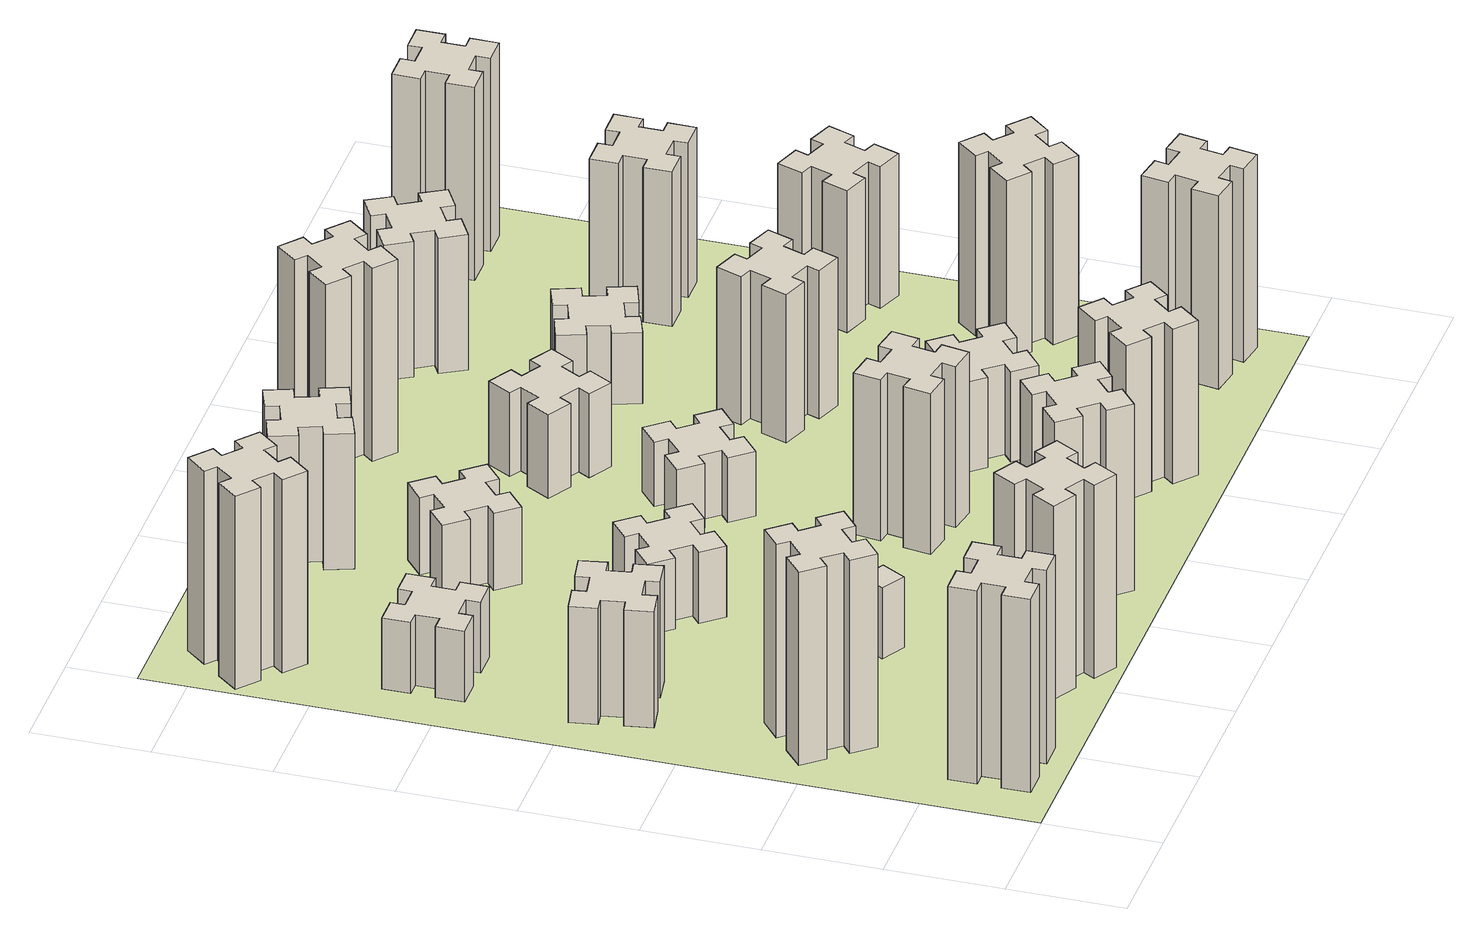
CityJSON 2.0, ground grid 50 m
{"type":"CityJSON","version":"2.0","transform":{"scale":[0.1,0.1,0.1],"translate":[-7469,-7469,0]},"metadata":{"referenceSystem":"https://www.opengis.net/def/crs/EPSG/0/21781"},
"CityObjects":{
"building1":{"type":"Building","attributes":{"class":"1000","function":"1000","usage":"1000","yearOfConstruction":2016,"roofType":"1000","measuredHeight":90,"storeysAboveGround":30,"storeysBelowGround":0},"geometry":[{"type":"Solid","lod":"1","boundaries":[[[[0,1,2,3,4,5,6,7,8,9,10,11,12,13,14,15,16,17,18,19]],[[17,16,20,21]],[[16,15,22,20]],[[15,14,23,22]],[[14,13,24,23]],[[13,12,25,24]],[[12,11,26,25]],[[11,10,27,26]],[[10,9,28,27]],[[9,8,29,28]],[[8,7,30,29]],[[7,6,31,30]],[[6,5,32,31]],[[5,4,33,32]],[[4,3,34,33]],[[3,2,35,34]],[[2,1,36,35]],[[1,0,37,36]],[[0,19,38,37]],[[19,18,39,38]],[[18,17,21,39]],[[24,25,26,27,28,29,30,31,32,33,34,35,36,37,38,39,21,20,22,23]]]]}]},
"building2":{"type":"Building","attributes":{"class":"1000","function":"1000","usage":"1000","yearOfConstruction":2016,"roofType":"1000","measuredHeight":90,"storeysAboveGround":30,"storeysBelowGround":0},"geometry":[{"type":"Solid","lod":"1","boundaries":[[[[40,41,42,43,44,45,46,47,48,49,50,51,52,53,54,55,56,57,58,59]],[[57,56,60,61]],[[56,55,62,60]],[[55,54,63,62]],[[54,53,64,63]],[[53,52,65,64]],[[52,51,66,65]],[[51,50,67,66]],[[50,49,68,67]],[[49,48,69,68]],[[48,47,70,69]],[[47,46,71,70]],[[46,45,72,71]],[[45,44,73,72]],[[44,43,74,73]],[[43,42,75,74]],[[42,41,76,75]],[[41,40,77,76]],[[40,59,78,77]],[[59,58,79,78]],[[58,57,61,79]],[[64,65,66,67,68,69,70,71,72,73,74,75,76,77,78,79,61,60,62,63]]]]}]},
"building3":{"type":"Building","attributes":{"class":"1000","function":"1000","usage":"1000","yearOfConstruction":2016,"roofType":"1000","measuredHeight":54,"storeysAboveGround":30,"storeysBelowGround":0},"geometry":[{"type":"Solid","lod":"1","boundaries":[[[[80,81,82,83,84,85,86,87,88,89,90,91,92,93,94,95,96,97,98,99]],[[97,96,100,101]],[[96,95,102,100]],[[95,94,103,102]],[[94,93,104,103]],[[93,92,105,104]],[[92,91,106,105]],[[91,90,107,106]],[[90,89,108,107]],[[89,88,109,108]],[[88,87,110,109]],[[87,86,111,110]],[[86,85,112,111]],[[85,84,113,112]],[[84,83,114,113]],[[83,82,115,114]],[[82,81,116,115]],[[81,80,117,116]],[[80,99,118,117]],[[99,98,119,118]],[[98,97,101,119]],[[104,105,106,107,108,109,110,111,112,113,114,115,116,117,118,119,101,100,102,103]]]]}]},
"building4":{"type":"Building","attributes":{"class":"1000","function":"1000","usage":"1000","yearOfConstruction":2016,"roofType":"1000","measuredHeight":33,"storeysAboveGround":30,"storeysBelowGround":0},"geometry":[{"type":"Solid","lod":"1","boundaries":[[[[120,121,122,123,124,125,126,127,128,129,130,131,132,133,134,135,136,137,138,139]],[[137,136,140,141]],[[136,135,142,140]],[[135,134,143,142]],[[134,133,144,143]],[[133,132,145,144]],[[132,131,146,145]],[[131,130,147,146]],[[130,129,148,147]],[[129,128,149,148]],[[128,127,150,149]],[[127,126,151,150]],[[126,125,152,151]],[[125,124,153,152]],[[124,123,154,153]],[[123,122,155,154]],[[122,121,156,155]],[[121,120,157,156]],[[120,139,158,157]],[[139,138,159,158]],[[138,137,141,159]],[[144,145,146,147,148,149,150,151,152,153,154,155,156,157,158,159,141,140,142,143]]]]}]},
"building5":{"type":"Building","attributes":{"class":"1000","function":"1000","usage":"1000","yearOfConstruction":2016,"roofType":"1000","measuredHeight":90,"storeysAboveGround":30,"storeysBelowGround":0},"geometry":[{"type":"Solid","lod":"1","boundaries":[[[[160,161,162,163,164,165,166,167,168,169,170,171,172,173,174,175,176,177,178,179]],[[177,176,180,181]],[[176,175,182,180]],[[175,174,183,182]],[[174,173,184,183]],[[173,172,185,184]],[[172,171,186,185]],[[171,170,187,186]],[[170,169,188,187]],[[169,168,189,188]],[[168,167,190,189]],[[167,166,191,190]],[[166,165,192,191]],[[165,164,193,192]],[[164,163,194,193]],[[163,162,195,194]],[[162,161,196,195]],[[161,160,197,196]],[[160,179,198,197]],[[179,178,199,198]],[[178,177,181,199]],[[184,185,186,187,188,189,190,191,192,193,194,195,196,197,198,199,181,180,182,183]]]]}]},
"building6":{"type":"Building","attributes":{"class":"1000","function":"1000","usage":"1000","yearOfConstruction":2016,"roofType":"1000","measuredHeight":90,"storeysAboveGround":30,"storeysBelowGround":0},"geometry":[{"type":"Solid","lod":"1","boundaries":[[[[200,201,202,203,204,205,206,207,208,209,210,211,212,213,214,215,216,217,218,219]],[[217,216,220,221]],[[216,215,222,220]],[[215,214,223,222]],[[214,213,224,223]],[[213,212,225,224]],[[212,211,226,225]],[[211,210,227,226]],[[210,209,228,227]],[[209,208,229,228]],[[208,207,230,229]],[[207,206,231,230]],[[206,205,232,231]],[[205,204,233,232]],[[204,203,234,233]],[[203,202,235,234]],[[202,201,236,235]],[[201,200,237,236]],[[200,219,238,237]],[[219,218,239,238]],[[218,217,221,239]],[[224,225,226,227,228,229,230,231,232,233,234,235,236,237,238,239,221,220,222,223]]]]}]},
"building7":{"type":"Building","attributes":{"class":"1000","function":"1000","usage":"1000","yearOfConstruction":2016,"roofType":"1000","measuredHeight":33,"storeysAboveGround":30,"storeysBelowGround":0},"geometry":[{"type":"Solid","lod":"1","boundaries":[[[[240,241,242,243,244,245,246,247,248,249,250,251,252,253,254,255,256,257,258,259]],[[257,256,260,261]],[[256,255,262,260]],[[255,254,263,262]],[[254,253,264,263]],[[253,252,265,264]],[[252,251,266,265]],[[251,250,267,266]],[[250,249,268,267]],[[249,248,269,268]],[[248,247,270,269]],[[247,246,271,270]],[[246,245,272,271]],[[245,244,273,272]],[[244,243,274,273]],[[243,242,275,274]],[[242,241,276,275]],[[241,240,277,276]],[[240,259,278,277]],[[259,258,279,278]],[[258,257,261,279]],[[264,265,266,267,268,269,270,271,272,273,274,275,276,277,278,279,261,260,262,263]]]]}]},
"building8":{"type":"Building","attributes":{"class":"1000","function":"1000","usage":"1000","yearOfConstruction":2016,"roofType":"1000","measuredHeight":33,"storeysAboveGround":30,"storeysBelowGround":0},"geometry":[{"type":"Solid","lod":"1","boundaries":[[[[280,281,282,283,284,285,286,287,288,289,290,291,292,293,294,295,296,297,298,299]],[[297,296,300,301]],[[296,295,302,300]],[[295,294,303,302]],[[294,293,304,303]],[[293,292,305,304]],[[292,291,306,305]],[[291,290,307,306]],[[290,289,308,307]],[[289,288,309,308]],[[288,287,310,309]],[[287,286,311,310]],[[286,285,312,311]],[[285,284,313,312]],[[284,283,314,313]],[[283,282,315,314]],[[282,281,316,315]],[[281,280,317,316]],[[280,299,318,317]],[[299,298,319,318]],[[298,297,301,319]],[[304,305,306,307,308,309,310,311,312,313,314,315,316,317,318,319,301,300,302,303]]]]}]},
"building9":{"type":"Building","attributes":{"class":"1000","function":"1000","usage":"1000","yearOfConstruction":2016,"roofType":"1000","measuredHeight":87,"storeysAboveGround":30,"storeysBelowGround":0},"geometry":[{"type":"Solid","lod":"1","boundaries":[[[[320,321,322,323,324,325,326,327,328,329,330,331,332,333,334,335,336,337,338,339]],[[337,336,340,341]],[[336,335,342,340]],[[335,334,343,342]],[[334,333,344,343]],[[333,332,345,344]],[[332,331,346,345]],[[331,330,347,346]],[[330,329,348,347]],[[329,328,349,348]],[[328,327,350,349]],[[327,326,351,350]],[[326,325,352,351]],[[325,324,353,352]],[[324,323,354,353]],[[323,322,355,354]],[[322,321,356,355]],[[321,320,357,356]],[[320,339,358,357]],[[339,338,359,358]],[[338,337,341,359]],[[344,345,346,347,348,349,350,351,352,353,354,355,356,357,358,359,341,340,342,343]]]]}]},
"building10":{"type":"Building","attributes":{"class":"1000","function":"1000","usage":"1000","yearOfConstruction":2016,"roofType":"1000","measuredHeight":36,"storeysAboveGround":30,"storeysBelowGround":0},"geometry":[{"type":"Solid","lod":"1","boundaries":[[[[360,361,362,363,364,365,366,367,368,369,370,371,372,373,374,375,376,377,378,379]],[[377,376,380,381]],[[376,375,382,380]],[[375,374,383,382]],[[374,373,384,383]],[[373,372,385,384]],[[372,371,386,385]],[[371,370,387,386]],[[370,369,388,387]],[[369,368,389,388]],[[368,367,390,389]],[[367,366,391,390]],[[366,365,392,391]],[[365,364,393,392]],[[364,363,394,393]],[[363,362,395,394]],[[362,361,396,395]],[[361,360,397,396]],[[360,379,398,397]],[[379,378,399,398]],[[378,377,381,399]],[[384,385,386,387,388,389,390,391,392,393,394,395,396,397,398,399,381,380,382,383]]]]}]},
"building11":{"type":"Building","attributes":{"class":"1000","function":"1000","usage":"1000","yearOfConstruction":2016,"roofType":"1000","measuredHeight":63,"storeysAboveGround":30,"storeysBelowGround":0},"geometry":[{"type":"Solid","lod":"1","boundaries":[[[[400,401,402,403,404,405,406,407,408,409,410,411,412,413,414,415,416,417,418,419]],[[417,416,420,421]],[[416,415,422,420]],[[415,414,423,422]],[[414,413,424,423]],[[413,412,425,424]],[[412,411,426,425]],[[411,410,427,426]],[[410,409,428,427]],[[409,408,429,428]],[[408,407,430,429]],[[407,406,431,430]],[[406,405,432,431]],[[405,404,433,432]],[[404,403,434,433]],[[403,402,435,434]],[[402,401,436,435]],[[401,400,437,436]],[[400,419,438,437]],[[419,418,439,438]],[[418,417,421,439]],[[424,425,426,427,428,429,430,431,432,433,434,435,436,437,438,439,421,420,422,423]]]]}]},
"building12":{"type":"Building","attributes":{"class":"1000","function":"1000","usage":"1000","yearOfConstruction":2016,"roofType":"1000","measuredHeight":75,"storeysAboveGround":30,"storeysBelowGround":0},"geometry":[{"type":"Solid","lod":"1","boundaries":[[[[440,441,442,443,444,445,446,447,448,449,450,451,452,453,454,455,456,457,458,459]],[[457,456,460,461]],[[456,455,462,460]],[[455,454,463,462]],[[454,453,464,463]],[[453,452,465,464]],[[452,451,466,465]],[[451,450,467,466]],[[450,449,468,467]],[[449,448,469,468]],[[448,447,470,469]],[[447,446,471,470]],[[446,445,472,471]],[[445,444,473,472]],[[444,443,474,473]],[[443,442,475,474]],[[442,441,476,475]],[[441,440,477,476]],[[440,459,478,477]],[[459,458,479,478]],[[458,457,461,479]],[[464,465,466,467,468,469,470,471,472,473,474,475,476,477,478,479,461,460,462,463]]]]}]},
"building13":{"type":"Building","attributes":{"class":"1000","function":"1000","usage":"1000","yearOfConstruction":2016,"roofType":"1000","measuredHeight":30,"storeysAboveGround":30,"storeysBelowGround":0},"geometry":[{"type":"Solid","lod":"1","boundaries":[[[[480,481,482,483,484,485,486,487,488,489,490,491,492,493,494,495,496,497,498,499]],[[497,496,500,501]],[[496,495,502,500]],[[495,494,503,502]],[[494,493,504,503]],[[493,492,505,504]],[[492,491,506,505]],[[491,490,507,506]],[[490,489,508,507]],[[489,488,509,508]],[[488,487,510,509]],[[487,486,511,510]],[[486,485,512,511]],[[485,484,513,512]],[[484,483,514,513]],[[483,482,515,514]],[[482,481,516,515]],[[481,480,517,516]],[[480,499,518,517]],[[499,498,519,518]],[[498,497,501,519]],[[504,505,506,507,508,509,510,511,512,513,514,515,516,517,518,519,501,500,502,503]]]]}]},
"building14":{"type":"Building","attributes":{"class":"1000","function":"1000","usage":"1000","yearOfConstruction":2016,"roofType":"1000","measuredHeight":72,"storeysAboveGround":30,"storeysBelowGround":0},"geometry":[{"type":"Solid","lod":"1","boundaries":[[[[520,521,522,523,524,525,526,527,528,529,530,531,532,533,534,535,536,537,538,539]],[[537,536,540,541]],[[536,535,542,540]],[[535,534,543,542]],[[534,533,544,543]],[[533,532,545,544]],[[532,531,546,545]],[[531,530,547,546]],[[530,529,548,547]],[[529,528,549,548]],[[528,527,550,549]],[[527,526,551,550]],[[526,525,552,551]],[[525,524,553,552]],[[524,523,554,553]],[[523,522,555,554]],[[522,521,556,555]],[[521,520,557,556]],[[520,539,558,557]],[[539,538,559,558]],[[538,537,541,559]],[[544,545,546,547,548,549,550,551,552,553,554,555,556,557,558,559,541,540,542,543]]]]}]},
"building15":{"type":"Building","attributes":{"class":"1000","function":"1000","usage":"1000","yearOfConstruction":2016,"roofType":"1000","measuredHeight":39,"storeysAboveGround":30,"storeysBelowGround":0},"geometry":[{"type":"Solid","lod":"1","boundaries":[[[[560,561,562,563,564,565,566,567,568,569,570,571,572,573,574,575,576,577,578,579]],[[577,576,580,581]],[[576,575,582,580]],[[575,574,583,582]],[[574,573,584,583]],[[573,572,585,584]],[[572,571,586,585]],[[571,570,587,586]],[[570,569,588,587]],[[569,568,589,588]],[[568,567,590,589]],[[567,566,591,590]],[[566,565,592,591]],[[565,564,593,592]],[[564,563,594,593]],[[563,562,595,594]],[[562,561,596,595]],[[561,560,597,596]],[[560,579,598,597]],[[579,578,599,598]],[[578,577,581,599]],[[584,585,586,587,588,589,590,591,592,593,594,595,596,597,598,599,581,580,582,583]]]]}]},
"building16":{"type":"Building","attributes":{"class":"1000","function":"1000","usage":"1000","yearOfConstruction":2016,"roofType":"1000","measuredHeight":90,"storeysAboveGround":30,"storeysBelowGround":0},"geometry":[{"type":"Solid","lod":"1","boundaries":[[[[600,601,602,603,604,605,606,607,608,609,610,611,612,613,614,615,616,617,618,619]],[[617,616,620,621]],[[616,615,622,620]],[[615,614,623,622]],[[614,613,624,623]],[[613,612,625,624]],[[612,611,626,625]],[[611,610,627,626]],[[610,609,628,627]],[[609,608,629,628]],[[608,607,630,629]],[[607,606,631,630]],[[606,605,632,631]],[[605,604,633,632]],[[604,603,634,633]],[[603,602,635,634]],[[602,601,636,635]],[[601,600,637,636]],[[600,619,638,637]],[[619,618,639,638]],[[618,617,621,639]],[[624,625,626,627,628,629,630,631,632,633,634,635,636,637,638,639,621,620,622,623]]]]}]},
"building17":{"type":"Building","attributes":{"class":"1000","function":"1000","usage":"1000","yearOfConstruction":2016,"roofType":"1000","measuredHeight":42,"storeysAboveGround":30,"storeysBelowGround":0},"geometry":[{"type":"Solid","lod":"1","boundaries":[[[[640,641,642,643,644,645,646,647,648,649,650,651,652,653,654,655,656,657,658,659]],[[657,656,660,661]],[[656,655,662,660]],[[655,654,663,662]],[[654,653,664,663]],[[653,652,665,664]],[[652,651,666,665]],[[651,650,667,666]],[[650,649,668,667]],[[649,648,669,668]],[[648,647,670,669]],[[647,646,671,670]],[[646,645,672,671]],[[645,644,673,672]],[[644,643,674,673]],[[643,642,675,674]],[[642,641,676,675]],[[641,640,677,676]],[[640,659,678,677]],[[659,658,679,678]],[[658,657,661,679]],[[664,665,666,667,668,669,670,671,672,673,674,675,676,677,678,679,661,660,662,663]]]]}]},
"building18":{"type":"Building","attributes":{"class":"1000","function":"1000","usage":"1000","yearOfConstruction":2016,"roofType":"1000","measuredHeight":69,"storeysAboveGround":30,"storeysBelowGround":0},"geometry":[{"type":"Solid","lod":"1","boundaries":[[[[680,681,682,683,684,685,686,687,688,689,690,691,692,693,694,695,696,697,698,699]],[[697,696,700,701]],[[696,695,702,700]],[[695,694,703,702]],[[694,693,704,703]],[[693,692,705,704]],[[692,691,706,705]],[[691,690,707,706]],[[690,689,708,707]],[[689,688,709,708]],[[688,687,710,709]],[[687,686,711,710]],[[686,685,712,711]],[[685,684,713,712]],[[684,683,714,713]],[[683,682,715,714]],[[682,681,716,715]],[[681,680,717,716]],[[680,699,718,717]],[[699,698,719,718]],[[698,697,701,719]],[[704,705,706,707,708,709,710,711,712,713,714,715,716,717,718,719,701,700,702,703]]]]}]},
"building19":{"type":"Building","attributes":{"class":"1000","function":"1000","usage":"1000","yearOfConstruction":2016,"roofType":"1000","measuredHeight":33,"storeysAboveGround":30,"storeysBelowGround":0},"geometry":[{"type":"Solid","lod":"1","boundaries":[[[[720,721,722,723,724,725,726,727,728,729,730,731,732,733,734,735,736,737,738,739]],[[737,736,740,741]],[[736,735,742,740]],[[735,734,743,742]],[[734,733,744,743]],[[733,732,745,744]],[[732,731,746,745]],[[731,730,747,746]],[[730,729,748,747]],[[729,728,749,748]],[[728,727,750,749]],[[727,726,751,750]],[[726,725,752,751]],[[725,724,753,752]],[[724,723,754,753]],[[723,722,755,754]],[[722,721,756,755]],[[721,720,757,756]],[[720,739,758,757]],[[739,738,759,758]],[[738,737,741,759]],[[744,745,746,747,748,749,750,751,752,753,754,755,756,757,758,759,741,740,742,743]]]]}]},
"building20":{"type":"Building","attributes":{"class":"1000","function":"1000","usage":"1000","yearOfConstruction":2016,"roofType":"1000","measuredHeight":90,"storeysAboveGround":30,"storeysBelowGround":0},"geometry":[{"type":"Solid","lod":"1","boundaries":[[[[760,761,762,763,764,765,766,767,768,769,770,771,772,773,774,775,776,777,778,779]],[[777,776,780,781]],[[776,775,782,780]],[[775,774,783,782]],[[774,773,784,783]],[[773,772,785,784]],[[772,771,786,785]],[[771,770,787,786]],[[770,769,788,787]],[[769,768,789,788]],[[768,767,790,789]],[[767,766,791,790]],[[766,765,792,791]],[[765,764,793,792]],[[764,763,794,793]],[[763,762,795,794]],[[762,761,796,795]],[[761,760,797,796]],[[760,779,798,797]],[[779,778,799,798]],[[778,777,781,799]],[[784,785,786,787,788,789,790,791,792,793,794,795,796,797,798,799,781,780,782,783]]]]}]},
"building21":{"type":"Building","attributes":{"class":"1000","function":"1000","usage":"1000","yearOfConstruction":2016,"roofType":"1000","measuredHeight":63,"storeysAboveGround":30,"storeysBelowGround":0},"geometry":[{"type":"Solid","lod":"1","boundaries":[[[[800,801,802,803,804,805,806,807,808,809,810,811,812,813,814,815,816,817,818,819]],[[817,816,820,821]],[[816,815,822,820]],[[815,814,823,822]],[[814,813,824,823]],[[813,812,825,824]],[[812,811,826,825]],[[811,810,827,826]],[[810,809,828,827]],[[809,808,829,828]],[[808,807,830,829]],[[807,806,831,830]],[[806,805,832,831]],[[805,804,833,832]],[[804,803,834,833]],[[803,802,835,834]],[[802,801,836,835]],[[801,800,837,836]],[[800,819,838,837]],[[819,818,839,838]],[[818,817,821,839]],[[824,825,826,827,828,829,830,831,832,833,834,835,836,837,838,839,821,820,822,823]]]]}]},
"building22":{"type":"Building","attributes":{"class":"1000","function":"1000","usage":"1000","yearOfConstruction":2016,"roofType":"1000","measuredHeight":84,"storeysAboveGround":30,"storeysBelowGround":0},"geometry":[{"type":"Solid","lod":"1","boundaries":[[[[840,841,842,843,844,845,846,847,848,849,850,851,852,853,854,855,856,857,858,859]],[[857,856,860,861]],[[856,855,862,860]],[[855,854,863,862]],[[854,853,864,863]],[[853,852,865,864]],[[852,851,866,865]],[[851,850,867,866]],[[850,849,868,867]],[[849,848,869,868]],[[848,847,870,869]],[[847,846,871,870]],[[846,845,872,871]],[[845,844,873,872]],[[844,843,874,873]],[[843,842,875,874]],[[842,841,876,875]],[[841,840,877,876]],[[840,859,878,877]],[[859,858,879,878]],[[858,857,861,879]],[[864,865,866,867,868,869,870,871,872,873,874,875,876,877,878,879,861,860,862,863]]]]}]},
"building23":{"type":"Building","attributes":{"class":"1000","function":"1000","usage":"1000","yearOfConstruction":2016,"roofType":"1000","measuredHeight":66,"storeysAboveGround":30,"storeysBelowGround":0},"geometry":[{"type":"Solid","lod":"1","boundaries":[[[[880,881,882,883,884,885,886,887,888,889,890,891,892,893,894,895,896,897,898,899]],[[897,896,900,901]],[[896,895,902,900]],[[895,894,903,902]],[[894,893,904,903]],[[893,892,905,904]],[[892,891,906,905]],[[891,890,907,906]],[[890,889,908,907]],[[889,888,909,908]],[[888,887,910,909]],[[887,886,911,910]],[[886,885,912,911]],[[885,884,913,912]],[[884,883,914,913]],[[883,882,915,914]],[[882,881,916,915]],[[881,880,917,916]],[[880,899,918,917]],[[899,898,919,918]],[[898,897,901,919]],[[904,905,906,907,908,909,910,911,912,913,914,915,916,917,918,919,901,900,902,903]]]]}]},
"building24":{"type":"Building","attributes":{"class":"1000","function":"1000","usage":"1000","yearOfConstruction":2016,"roofType":"1000","measuredHeight":72,"storeysAboveGround":30,"storeysBelowGround":0},"geometry":[{"type":"Solid","lod":"1","boundaries":[[[[920,921,922,923,924,925,926,927,928,929,930,931,932,933,934,935,936,937,938,939]],[[937,936,940,941]],[[936,935,942,940]],[[935,934,943,942]],[[934,933,944,943]],[[933,932,945,944]],[[932,931,946,945]],[[931,930,947,946]],[[930,929,948,947]],[[929,928,949,948]],[[928,927,950,949]],[[927,926,951,950]],[[926,925,952,951]],[[925,924,953,952]],[[924,923,954,953]],[[923,922,955,954]],[[922,921,956,955]],[[921,920,957,956]],[[920,939,958,957]],[[939,938,959,958]],[[938,937,941,959]],[[944,945,946,947,948,949,950,951,952,953,954,955,956,957,958,959,941,940,942,943]]]]}]},
"building25":{"type":"Building","attributes":{"class":"1000","function":"1000","usage":"1000","yearOfConstruction":2016,"roofType":"1000","measuredHeight":90,"storeysAboveGround":30,"storeysBelowGround":0},"geometry":[{"type":"Solid","lod":"1","boundaries":[[[[960,961,962,963,964,965,966,967,968,969,970,971,972,973,974,975,976,977,978,979]],[[977,976,980,981]],[[976,975,982,980]],[[975,974,983,982]],[[974,973,984,983]],[[973,972,985,984]],[[972,971,986,985]],[[971,970,987,986]],[[970,969,988,987]],[[969,968,989,988]],[[968,967,990,989]],[[967,966,991,990]],[[966,965,992,991]],[[965,964,993,992]],[[964,963,994,993]],[[963,962,995,994]],[[962,961,996,995]],[[961,960,997,996]],[[960,979,998,997]],[[979,978,999,998]],[[978,977,981,999]],[[984,985,986,987,988,989,990,991,992,993,994,995,996,997,998,999,981,980,982,983]]]]}]},
"landuse1":{"type":"LandUse","attributes":{"name":"plot1","function":"1010"},"geometry":[{"type":"MultiSurface","lod":"1","boundaries":[[[1000,1001,1002,1003]]]}]}
},
"vertices":[
[265,325,0],[265,225,0],[205,225,0],[205,105,0],[325,105,0],[325,165,0],[425,165,0],[425,105,0],[545,105,0],[545,225,0],[485,225,0],[485,325,0],[545,325,0],[545,445,0],[425,445,0],[425,385,0],[325,385,0],[325,445,0],[205,445,0],[205,325,0],[325,385,900],[325,445,900],[425,385,900],[425,445,900],[545,445,900],[545,325,900],[485,325,900],[485,225,900],[545,225,900],[545,105,900],[425,105,900],[425,165,900],[325,165,900],[325,105,900],[205,105,900],[205,225,900],[265,225,900],[265,325,900],[205,325,900],[205,445,900],
[492,1048,0],[427,1124,0],[473,1163,0],[396,1255,0],[304,1178,0],[343,1132,0],[266,1067,0],[228,1113,0],[136,1036,0],[213,944,0],[259,983,0],[323,906,0],[277,868,0],[354,776,0],[446,853,0],[408,899,0],[484,963,0],[523,917,0],[615,994,0],[538,1086,0],[484,963,900],[523,917,900],[408,899,900],[446,853,900],[354,776,900],[277,868,900],[323,906,900],[259,983,900],[213,944,900],[136,1036,900],[228,1113,900],[266,1067,900],[343,1132,900],[304,1178,900],[396,1255,900],[473,1163,900],[427,1124,900],[492,1048,900],[538,1086,900],[615,994,900],
[258,1885,0],[276,1787,0],[217,1777,0],[237,1658,0],[356,1679,0],[345,1738,0],[444,1756,0],[454,1697,0],[572,1717,0],[551,1836,0],[492,1825,0],[475,1924,0],[534,1934,0],[513,2052,0],[395,2031,0],[405,1972,0],[307,1955,0],[297,2014,0],[178,1993,0],[199,1875,0],[307,1955,540],[297,2014,540],[405,1972,540],[395,2031,540],[513,2052,540],[534,1934,540],[475,1924,540],[492,1825,540],[551,1836,540],[572,1717,540],[454,1697,540],[444,1756,540],[345,1738,540],[356,1679,540],[237,1658,540],[217,1777,540],[276,1787,540],[258,1885,540],[199,1875,540],[178,1993,540],
[485,2545,0],[485,2645,0],[545,2645,0],[545,2765,0],[425,2765,0],[425,2705,0],[325,2705,0],[325,2765,0],[205,2765,0],[205,2645,0],[265,2645,0],[265,2545,0],[205,2545,0],[205,2425,0],[325,2425,0],[325,2485,0],[425,2485,0],[425,2425,0],[545,2425,0],[545,2545,0],[425,2485,330],[425,2425,330],[325,2485,330],[325,2425,330],[205,2425,330],[205,2545,330],[265,2545,330],[265,2645,330],[205,2645,330],[205,2765,330],[325,2765,330],[325,2705,330],[425,2705,330],[425,2765,330],[545,2765,330],[545,2645,330],[485,2645,330],[485,2545,330],[545,2545,330],[545,2425,330],
[1214,346,0],[1127,396,0],[1157,448,0],[1053,508,0],[993,404,0],[1045,374,0],[995,287,0],[943,317,0],[883,213,0],[987,153,0],[1017,205,0],[1104,155,0],[1074,103,0],[1178,43,0],[1238,147,0],[1186,177,0],[1236,264,0],[1288,234,0],[1348,338,0],[1244,398,0],[1236,264,900],[1288,234,900],[1186,177,900],[1238,147,900],[1178,43,900],[1074,103,900],[1104,155,900],[1017,205,900],[987,153,900],[883,213,900],[943,317,900],[995,287,900],[1045,374,900],[993,404,900],[1053,508,900],[1157,448,900],[1127,396,900],[1214,346,900],[1244,398,900],[1348,338,900],
[384,3387,0],[308,3452,0],[346,3498,0],[254,3575,0],[177,3483,0],[223,3444,0],[159,3368,0],[113,3406,0],[36,3314,0],[128,3237,0],[166,3283,0],[243,3219,0],[204,3173,0],[296,3096,0],[373,3188,0],[327,3226,0],[392,3303,0],[438,3264,0],[515,3356,0],[423,3433,0],[392,3303,900],[438,3264,900],[327,3226,900],[373,3188,900],[296,3096,900],[204,3173,900],[243,3219,900],[166,3283,900],[128,3237,900],[36,3314,900],[113,3406,900],[159,3368,900],[223,3444,900],[177,3483,900],[254,3575,900],[346,3498,900],[308,3452,900],[384,3387,900],[423,3433,900],[515,3356,900],
[1086,1017,0],[1136,1104,0],[1188,1074,0],[1248,1178,0],[1144,1238,0],[1114,1186,0],[1027,1236,0],[1057,1288,0],[953,1348,0],[893,1244,0],[945,1214,0],[895,1127,0],[843,1157,0],[783,1053,0],[887,993,0],[917,1045,0],[1004,995,0],[974,943,0],[1078,883,0],[1138,987,0],[1004,995,330],[974,943,330],[917,1045,330],[887,993,330],[783,1053,330],[843,1157,330],[895,1127,330],[945,1214,330],[893,1244,330],[953,1348,330],[1057,1288,330],[1027,1236,330],[1114,1186,330],[1144,1238,330],[1248,1178,330],[1188,1074,330],[1136,1104,330],[1086,1017,330],[1138,987,330],[1078,883,330],
[1083,1972,0],[1006,1907,0],[968,1953,0],[876,1876,0],[953,1784,0],[999,1823,0],[1063,1746,0],[1017,1708,0],[1094,1616,0],[1186,1693,0],[1148,1739,0],[1224,1803,0],[1263,1757,0],[1355,1834,0],[1278,1926,0],[1232,1888,0],[1167,1964,0],[1213,2003,0],[1136,2095,0],[1044,2018,0],[1167,1964,330],[1213,2003,330],[1232,1888,330],[1278,1926,330],[1355,1834,330],[1263,1757,330],[1224,1803,330],[1148,1739,330],[1186,1693,330],[1094,1616,330],[1017,1708,330],[1063,1746,330],[999,1823,330],[953,1784,330],[876,1876,330],[968,1953,330],[1006,1907,330],[1083,1972,330],[1044,2018,330],[1136,2095,330],
[1639,343,0],[1703,266,0],[1657,228,0],[1734,136,0],[1826,213,0],[1788,259,0],[1864,323,0],[1903,277,0],[1995,354,0],[1918,446,0],[1872,408,0],[1807,484,0],[1853,523,0],[1776,615,0],[1684,538,0],[1723,492,0],[1646,427,0],[1608,473,0],[1516,396,0],[1593,304,0],[1646,427,870],[1608,473,870],[1723,492,870],[1684,538,870],[1776,615,870],[1853,523,870],[1807,484,870],[1872,408,870],[1918,446,870],[1995,354,870],[1903,277,870],[1864,323,870],[1788,259,870],[1826,213,870],[1734,136,870],[1657,228,870],[1703,266,870],[1639,343,870],[1593,304,870],[1516,396,870],
[999,2663,0],[1063,2586,0],[1017,2548,0],[1094,2456,0],[1186,2533,0],[1148,2579,0],[1224,2643,0],[1263,2597,0],[1355,2674,0],[1278,2766,0],[1232,2728,0],[1167,2804,0],[1213,2843,0],[1136,2935,0],[1044,2858,0],[1083,2812,0],[1006,2747,0],[968,2793,0],[876,2716,0],[953,2624,0],[1006,2747,360],[968,2793,360],[1083,2812,360],[1044,2858,360],[1136,2935,360],[1213,2843,360],[1167,2804,360],[1232,2728,360],[1278,2766,360],[1355,2674,360],[1263,2597,360],[1224,2643,360],[1148,2579,360],[1186,2533,360],[1094,2456,360],[1017,2548,360],[1063,2586,360],[999,2663,360],[953,2624,360],[876,2716,360],
[1125,3456,0],[1031,3422,0],[1010,3478,0],[897,3437,0],[939,3324,0],[995,3345,0],[1029,3251,0],[973,3230,0],[1014,3117,0],[1127,3159,0],[1106,3215,0],[1200,3249,0],[1220,3193,0],[1333,3234,0],[1292,3347,0],[1236,3326,0],[1202,3420,0],[1258,3440,0],[1217,3553,0],[1104,3512,0],[1202,3420,630],[1258,3440,630],[1236,3326,630],[1292,3347,630],[1333,3234,630],[1220,3193,630],[1200,3249,630],[1106,3215,630],[1127,3159,630],[1014,3117,630],[973,3230,630],[1029,3251,630],[995,3345,630],[939,3324,630],[897,3437,630],[1010,3478,630],[1031,3422,630],[1125,3456,630],[1104,3512,630],[1217,3553,630],
[2055,1047,0],[2072,1145,0],[2131,1135,0],[2152,1253,0],[2034,1274,0],[2024,1215,0],[1925,1232,0],[1936,1291,0],[1817,1312,0],[1797,1194,0],[1856,1184,0],[1838,1085,0],[1779,1096,0],[1758,977,0],[1877,957,0],[1887,1016,0],[1985,998,0],[1975,939,0],[2093,918,0],[2114,1037,0],[1985,998,750],[1975,939,750],[1887,1016,750],[1877,957,750],[1758,977,750],[1779,1096,750],[1838,1085,750],[1856,1184,750],[1797,1194,750],[1817,1312,750],[1936,1291,750],[1925,1232,750],[2024,1215,750],[2034,1274,750],[2152,1253,750],[2131,1135,750],[2072,1145,750],[2055,1047,750],[2114,1037,750],[2093,918,750],
[1972,1988,0],[1907,2064,0],[1953,2103,0],[1876,2195,0],[1784,2118,0],[1823,2072,0],[1746,2007,0],[1708,2053,0],[1616,1976,0],[1693,1884,0],[1739,1923,0],[1803,1846,0],[1757,1808,0],[1834,1716,0],[1926,1793,0],[1888,1839,0],[1964,1903,0],[2003,1857,0],[2095,1934,0],[2018,2026,0],[1964,1903,300],[2003,1857,300],[1888,1839,300],[1926,1793,300],[1834,1716,300],[1757,1808,300],[1803,1846,300],[1739,1923,300],[1693,1884,300],[1616,1976,300],[1708,2053,300],[1746,2007,300],[1823,2072,300],[1784,2118,300],[1876,2195,300],[1953,2103,300],[1907,2064,300],[1972,1988,300],[2018,2026,300],[2095,1934,300],
[2486,323,0],[2563,259,0],[2524,213,0],[2616,136,0],[2693,228,0],[2647,266,0],[2712,343,0],[2758,304,0],[2835,396,0],[2743,473,0],[2704,427,0],[2628,492,0],[2666,538,0],[2574,615,0],[2497,523,0],[2543,484,0],[2479,408,0],[2433,446,0],[2356,354,0],[2448,277,0],[2479,408,720],[2433,446,720],[2543,484,720],[2497,523,720],[2574,615,720],[2666,538,720],[2628,492,720],[2704,427,720],[2743,473,720],[2835,396,720],[2758,304,720],[2712,343,720],[2647,266,720],[2693,228,720],[2616,136,720],[2524,213,720],[2563,259,720],[2486,323,720],[2448,277,720],[2356,354,720],
[2026,2497,0],[2076,2584,0],[2128,2554,0],[2188,2658,0],[2084,2718,0],[2054,2666,0],[1967,2716,0],[1997,2768,0],[1893,2828,0],[1833,2724,0],[1885,2694,0],[1835,2607,0],[1783,2637,0],[1723,2533,0],[1827,2473,0],[1857,2525,0],[1944,2475,0],[1914,2423,0],[2018,2363,0],[2078,2467,0],[1944,2475,390],[1914,2423,390],[1857,2525,390],[1827,2473,390],[1723,2533,390],[1783,2637,390],[1835,2607,390],[1885,2694,390],[1833,2724,390],[1893,2828,390],[1997,2768,390],[1967,2716,390],[2054,2666,390],[2084,2718,390],[2188,2658,390],[2128,2554,390],[2076,2584,390],[2026,2497,390],[2078,2467,390],[2018,2363,390],
[1746,3383,0],[1823,3319,0],[1784,3273,0],[1876,3196,0],[1953,3288,0],[1907,3326,0],[1972,3403,0],[2018,3364,0],[2095,3456,0],[2003,3533,0],[1964,3487,0],[1888,3552,0],[1926,3598,0],[1834,3675,0],[1757,3583,0],[1803,3544,0],[1739,3468,0],[1693,3506,0],[1616,3414,0],[1708,3337,0],[1739,3468,900],[1693,3506,900],[1803,3544,900],[1757,3583,900],[1834,3675,900],[1926,3598,900],[1888,3552,900],[1964,3487,900],[2003,3533,900],[2095,3456,900],[2018,3364,900],[1972,3403,900],[1907,3326,900],[1953,3288,900],[1876,3196,900],[1784,3273,900],[1823,3319,900],[1746,3383,900],[1708,3337,900],[1616,3414,900],
[2563,1132,0],[2486,1067,0],[2448,1113,0],[2356,1036,0],[2433,944,0],[2479,983,0],[2543,906,0],[2497,868,0],[2574,776,0],[2666,853,0],[2628,899,0],[2704,963,0],[2743,917,0],[2835,994,0],[2758,1086,0],[2712,1048,0],[2647,1124,0],[2693,1163,0],[2616,1255,0],[2524,1178,0],[2647,1124,420],[2693,1163,420],[2712,1048,420],[2758,1086,420],[2835,994,420],[2743,917,420],[2704,963,420],[2628,899,420],[2666,853,420],[2574,776,420],[2497,868,420],[2543,906,420],[2479,983,420],[2433,944,420],[2356,1036,420],[2448,1113,420],[2486,1067,420],[2563,1132,420],[2524,1178,420],[2616,1255,420],
[2682,1771,0],[2716,1865,0],[2772,1844,0],[2813,1957,0],[2700,1998,0],[2680,1942,0],[2586,1976,0],[2607,2032,0],[2494,2073,0],[2453,1960,0],[2509,1940,0],[2475,1846,0],[2419,1867,0],[2377,1754,0],[2490,1713,0],[2511,1769,0],[2605,1735,0],[2584,1679,0],[2697,1637,0],[2738,1750,0],[2605,1735,690],[2584,1679,690],[2511,1769,690],[2490,1713,690],[2377,1754,690],[2419,1867,690],[2475,1846,690],[2509,1940,690],[2453,1960,690],[2494,2073,690],[2607,2032,690],[2586,1976,690],[2680,1942,690],[2700,1998,690],[2813,1957,690],[2772,1844,690],[2716,1865,690],[2682,1771,690],[2738,1750,690],[2697,1637,690],
[2586,2475,0],[2680,2509,0],[2700,2453,0],[2813,2494,0],[2772,2607,0],[2716,2586,0],[2682,2680,0],[2738,2700,0],[2697,2813,0],[2584,2772,0],[2605,2716,0],[2511,2682,0],[2490,2738,0],[2377,2697,0],[2419,2584,0],[2475,2605,0],[2509,2511,0],[2453,2490,0],[2494,2377,0],[2607,2419,0],[2509,2511,330],[2453,2490,330],[2475,2605,330],[2419,2584,330],[2377,2697,330],[2490,2738,330],[2511,2682,330],[2605,2716,330],[2584,2772,330],[2697,2813,330],[2738,2700,330],[2682,2680,330],[2716,2586,330],[2772,2607,330],[2813,2494,330],[2700,2453,330],[2680,2509,330],[2586,2475,330],[2607,2419,330],[2494,2377,330],
[3504,475,0],[3405,492,0],[3416,551,0],[3297,572,0],[3277,454,0],[3336,444,0],[3318,345,0],[3259,356,0],[3238,237,0],[3357,217,0],[3367,276,0],[3465,258,0],[3455,199,0],[3573,178,0],[3594,297,0],[3535,307,0],[3552,405,0],[3611,395,0],[3632,513,0],[3514,534,0],[3552,405,900],[3611,395,900],[3535,307,900],[3594,297,900],[3573,178,900],[3455,199,900],[3465,258,900],[3367,276,900],[3357,217,900],[3238,237,900],[3259,356,900],[3318,345,900],[3336,444,900],[3277,454,900],[3297,572,900],[3416,551,900],[3405,492,900],[3504,475,900],[3514,534,900],[3632,513,900],
[2716,3347,0],[2666,3434,0],[2718,3464,0],[2658,3568,0],[2554,3508,0],[2584,3456,0],[2497,3406,0],[2467,3458,0],[2363,3398,0],[2423,3294,0],[2475,3324,0],[2525,3237,0],[2473,3207,0],[2533,3103,0],[2637,3163,0],[2607,3215,0],[2694,3265,0],[2724,3213,0],[2828,3273,0],[2768,3377,0],[2694,3265,630],[2724,3213,630],[2607,3215,630],[2637,3163,630],[2533,3103,630],[2473,3207,630],[2525,3237,630],[2475,3324,630],[2423,3294,630],[2363,3398,630],[2467,3458,630],[2497,3406,630],[2584,3456,630],[2554,3508,630],[2658,3568,630],[2718,3464,630],[2666,3434,630],[2716,3347,630],[2768,3377,630],[2828,3273,630],
[3487,1006,0],[3552,1083,0],[3598,1044,0],[3675,1136,0],[3583,1213,0],[3544,1167,0],[3468,1232,0],[3506,1278,0],[3414,1355,0],[3337,1263,0],[3383,1224,0],[3319,1148,0],[3273,1186,0],[3196,1094,0],[3288,1017,0],[3326,1063,0],[3403,999,0],[3364,953,0],[3456,876,0],[3533,968,0],[3403,999,840],[3364,953,840],[3326,1063,840],[3288,1017,840],[3196,1094,840],[3273,1186,840],[3319,1148,840],[3383,1224,840],[3337,1263,840],[3414,1355,840],[3506,1278,840],[3468,1232,840],[3544,1167,840],[3583,1213,840],[3675,1136,840],[3598,1044,840],[3552,1083,840],[3487,1006,840],[3533,968,840],[3456,876,840],
[3520,1942,0],[3426,1976,0],[3447,2032,0],[3334,2073,0],[3293,1960,0],[3349,1940,0],[3315,1846,0],[3259,1867,0],[3217,1754,0],[3330,1713,0],[3351,1769,0],[3445,1735,0],[3424,1679,0],[3537,1637,0],[3578,1750,0],[3522,1771,0],[3556,1865,0],[3612,1844,0],[3653,1957,0],[3540,1998,0],[3556,1865,660],[3612,1844,660],[3522,1771,660],[3578,1750,660],[3537,1637,660],[3424,1679,660],[3445,1735,660],[3351,1769,660],[3330,1713,660],[3217,1754,660],[3259,1867,660],[3315,1846,660],[3349,1940,660],[3293,1960,660],[3334,2073,660],[3447,2032,660],[3426,1976,660],[3520,1942,660],[3540,1998,660],[3653,1957,660],
[3185,2485,0],[3285,2485,0],[3285,2425,0],[3405,2425,0],[3405,2545,0],[3345,2545,0],[3345,2645,0],[3405,2645,0],[3405,2765,0],[3285,2765,0],[3285,2705,0],[3185,2705,0],[3185,2765,0],[3065,2765,0],[3065,2645,0],[3125,2645,0],[3125,2545,0],[3065,2545,0],[3065,2425,0],[3185,2425,0],[3125,2545,720],[3065,2545,720],[3125,2645,720],[3065,2645,720],[3065,2765,720],[3185,2765,720],[3185,2705,720],[3285,2705,720],[3285,2765,720],[3405,2765,720],[3405,2645,720],[3345,2645,720],[3345,2545,720],[3405,2545,720],[3405,2425,720],[3285,2425,720],[3285,2485,720],[3185,2485,720],[3185,2425,720],[3065,2425,720],
[3285,3325,0],[3385,3325,0],[3385,3265,0],[3505,3265,0],[3505,3385,0],[3445,3385,0],[3445,3485,0],[3505,3485,0],[3505,3605,0],[3385,3605,0],[3385,3545,0],[3285,3545,0],[3285,3605,0],[3165,3605,0],[3165,3485,0],[3225,3485,0],[3225,3385,0],[3165,3385,0],[3165,3265,0],[3285,3265,0],[3225,3385,900],[3165,3385,900],[3225,3485,900],[3165,3485,900],[3165,3605,900],[3285,3605,900],[3285,3545,900],[3385,3545,900],[3385,3605,900],[3505,3605,900],[3505,3485,900],[3445,3485,900],[3445,3385,900],[3505,3385,900],[3505,3265,900],[3385,3265,900],[3385,3325,900],[3285,3325,900],[3285,3265,900],[3165,3265,900],
[5,3705,0],[3705,3705,0],[3705,5,0],[5,5,0]
]}
